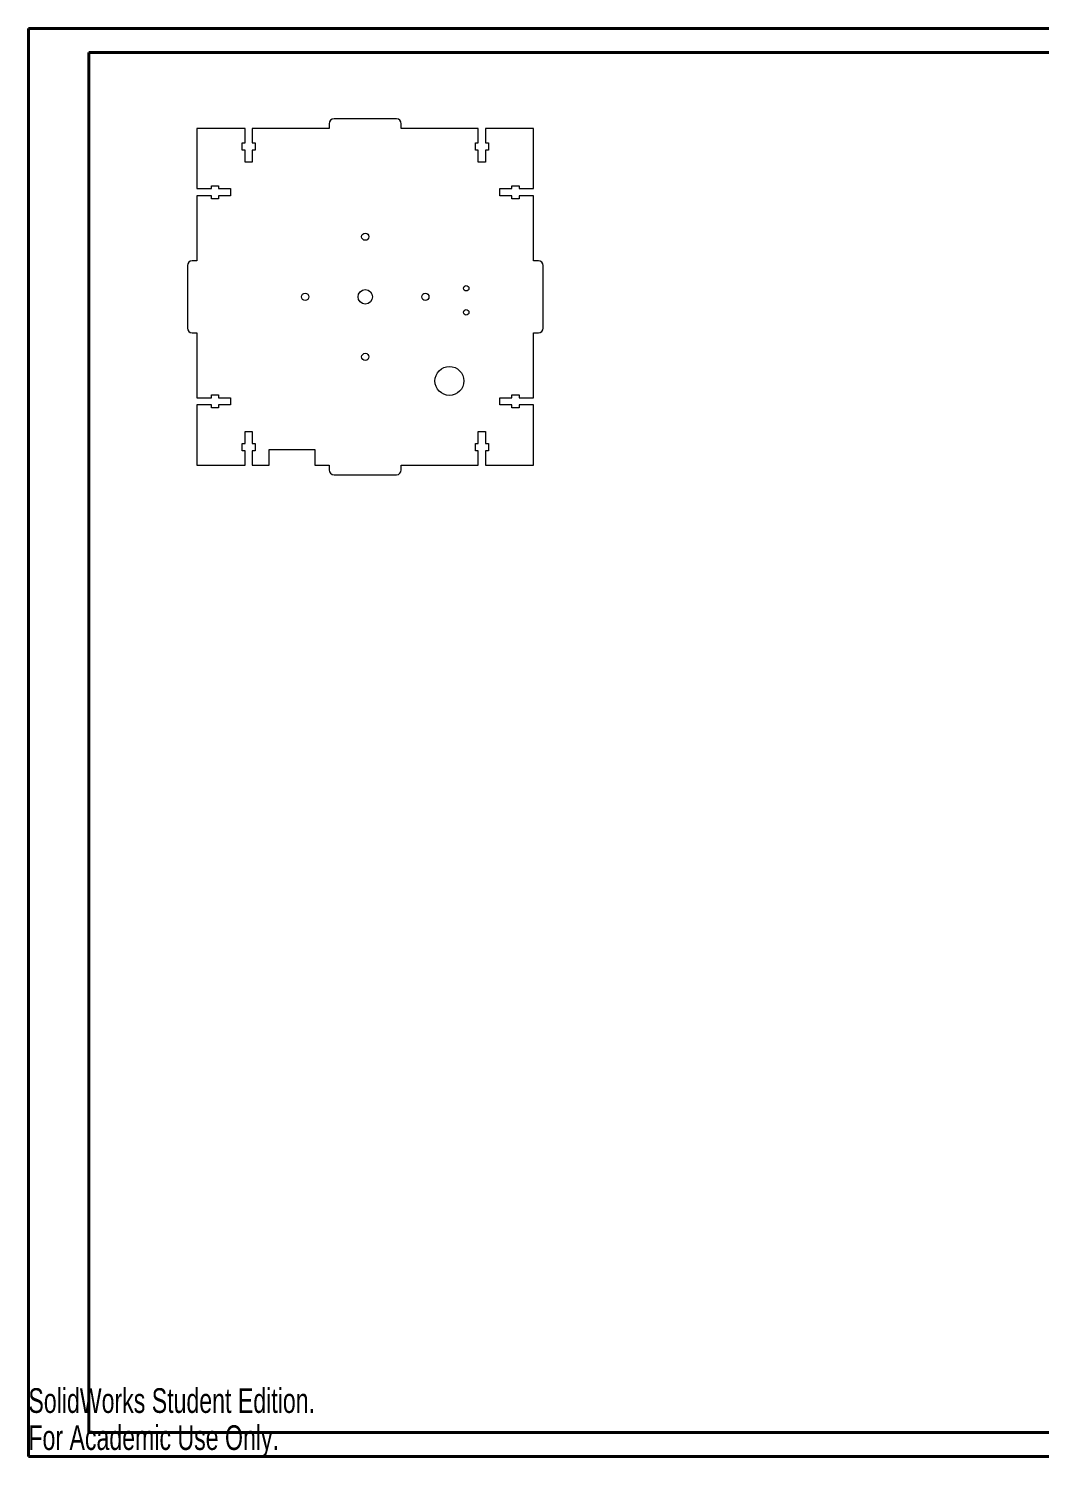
# Model space of a CAD drawing. Header units: millimetres. Extents: x 0 to 841, y 0 to 594.
# Drawn here: x 0 to 421, y 0 to 594 of the extents above; entities that cross this region are included whole.
import ezdxf

# ---------------------------------------------------------------- set-up
doc = ezdxf.new("R2010")
doc.units = ezdxf.units.MM
doc.styles.add('SLDTEXTSTYLE2', font='TXT', dxfattribs={"width": 0.7})

msp = doc.modelspace()

# ---------------------------------------------------------------- linework, layer by layer
at = {"color": 7, "linetype": 'Continuous', "lineweight": 40}
for p, q in [((0.08, 0.21), (0.08, 594.21)), ((0.08, 594.21), (841.08, 594.21)), ((25.08, 10.21), (25.08, 584.21)), ((25.08, 584.21), (831.08, 584.21)), ((25.08, 10.21), (831.08, 10.21)), ((0.08, 0.21), (841.08, 0.21))]:
    msp.add_line(p, q, dxfattribs=at)
at = {"color": 7, "linetype": 'Continuous', "lineweight": 15}
for p, q in [((125.14, 554.64), (125.14, 552.64)), ((153.14, 556.64), (127.14, 556.64)), ((155.14, 552.64), (155.14, 554.64)), ((70.14, 552.64), (70.14, 527.64)), ((90.14, 552.64), (70.14, 552.64)), ((90.14, 546.64), (90.14, 552.64)), ((93.14, 552.64), (93.14, 546.64)), ((125.14, 552.64), (93.14, 552.64)), ((187.14, 552.64), (155.14, 552.64)), ((187.14, 546.64), (187.14, 552.64)), ((190.14, 552.64), (190.14, 546.64)), ((210.14, 552.64), (190.14, 552.64)), ((210.14, 527.64), (210.14, 552.64)), ((88.94, 546.64), (90.14, 546.64)), ((88.94, 543.64), (88.94, 546.64)), ((90.14, 543.64), (88.94, 543.64)), ((90.14, 538.64), (90.14, 543.64)), ((93.14, 546.64), (94.34, 546.64)), ((93.14, 543.64), (93.14, 538.64)), ((94.34, 543.64), (93.14, 543.64)), ((94.34, 546.64), (94.34, 543.64)), ((185.94, 546.64), (187.14, 546.64)), ((185.94, 543.64), (185.94, 546.64)), ((187.14, 543.64), (185.94, 543.64)), ((187.14, 538.64), (187.14, 543.64)), ((190.14, 546.64), (191.34, 546.64)), ((190.14, 543.64), (190.14, 538.64)), ((191.34, 543.64), (190.14, 543.64)), ((191.34, 546.64), (191.34, 543.64)), ((93.14, 538.64), (90.14, 538.64)), ((190.14, 538.64), (187.14, 538.64)), ((70.14, 527.64), (76.14, 527.64)), ((70.14, 524.64), (70.14, 497.64)), ((76.14, 524.64), (70.14, 524.64)), ((76.14, 528.84), (79.14, 528.84)), ((76.14, 527.64), (76.14, 528.84)), ((76.14, 523.44), (76.14, 524.64)), ((79.14, 523.44), (76.14, 523.44)), ((79.14, 528.84), (79.14, 527.64)), ((79.14, 527.64), (84.14, 527.64)), ((79.14, 524.64), (79.14, 523.44)), ((84.14, 524.64), (79.14, 524.64)), ((84.14, 527.64), (84.14, 524.64)), ((196.14, 527.64), (201.14, 527.64)), ((196.14, 524.64), (196.14, 527.64)), ((201.14, 524.64), (196.14, 524.64)), ((201.14, 528.84), (204.14, 528.84)), ((201.14, 527.64), (201.14, 528.84)), ((201.14, 523.44), (201.14, 524.64)), ((204.14, 523.44), (201.14, 523.44)), ((204.14, 528.84), (204.14, 527.64)), ((204.14, 527.64), (210.14, 527.64)), ((204.14, 524.64), (204.14, 523.44)), ((210.14, 524.64), (204.14, 524.64)), ((210.14, 497.64), (210.14, 524.64)), ((66.14, 495.64), (66.14, 469.64)), ((70.14, 497.64), (68.14, 497.64)), ((212.14, 497.64), (210.14, 497.64)), ((214.14, 469.64), (214.14, 495.64)), ((68.14, 467.64), (70.14, 467.64)), ((70.14, 467.64), (70.14, 440.64)), ((210.14, 467.64), (212.14, 467.64)), ((210.14, 440.64), (210.14, 467.64)), ((70.14, 440.64), (76.14, 440.64)), ((76.14, 441.84), (79.14, 441.84)), ((76.14, 440.64), (76.14, 441.84)), ((79.14, 441.84), (79.14, 440.64)), ((79.14, 440.64), (84.14, 440.64)), ((84.14, 440.64), (84.14, 437.64)), ((196.14, 440.64), (201.14, 440.64)), ((196.14, 437.64), (196.14, 440.64)), ((201.14, 441.84), (204.14, 441.84)), ((201.14, 440.64), (201.14, 441.84)), ((204.14, 441.84), (204.14, 440.64)), ((204.14, 440.64), (210.14, 440.64)), ((70.14, 437.64), (70.14, 412.64)), ((76.14, 437.64), (70.14, 437.64)), ((76.14, 436.44), (76.14, 437.64)), ((79.14, 436.44), (76.14, 436.44)), ((79.14, 437.64), (79.14, 436.44)), ((84.14, 437.64), (79.14, 437.64)), ((201.14, 437.64), (196.14, 437.64)), ((201.14, 436.44), (201.14, 437.64)), ((204.14, 436.44), (201.14, 436.44)), ((204.14, 437.64), (204.14, 436.44)), ((210.14, 437.64), (204.14, 437.64)), ((210.14, 412.64), (210.14, 437.64)), ((90.14, 426.64), (93.14, 426.64)), ((90.14, 421.64), (90.14, 426.64)), ((93.14, 426.64), (93.14, 421.64)), ((187.14, 426.64), (190.14, 426.64)), ((187.14, 421.64), (187.14, 426.64)), ((190.14, 426.64), (190.14, 421.64)), ((88.94, 421.64), (90.14, 421.64)), ((88.94, 418.64), (88.94, 421.64)), ((90.14, 418.64), (88.94, 418.64)), ((90.14, 412.64), (90.14, 418.64)), ((93.14, 421.64), (94.34, 421.64)), ((93.14, 418.64), (93.14, 412.64)), ((94.34, 418.64), (93.14, 418.64)), ((94.34, 421.64), (94.34, 418.64)), ((100.14, 419.14), (119.14, 419.14)), ((100.14, 412.64), (100.14, 419.14)), ((119.14, 419.14), (119.14, 412.64)), ((185.94, 421.64), (187.14, 421.64)), ((185.94, 418.64), (185.94, 421.64)), ((187.14, 418.64), (185.94, 418.64)), ((187.14, 412.64), (187.14, 418.64)), ((190.14, 421.64), (191.34, 421.64)), ((190.14, 418.64), (190.14, 412.64)), ((191.34, 418.64), (190.14, 418.64)), ((191.34, 421.64), (191.34, 418.64)), ((70.14, 412.64), (90.14, 412.64)), ((93.14, 412.64), (100.14, 412.64)), ((119.14, 412.64), (125.14, 412.64)), ((125.14, 412.64), (125.14, 410.64)), ((155.14, 412.64), (187.14, 412.64)), ((155.14, 410.64), (155.14, 412.64)), ((190.14, 412.64), (210.14, 412.64)), ((127.14, 408.64), (153.14, 408.64))]:
    msp.add_line(p, q, dxfattribs=at)
for centre, radius in [((140.14, 507.64), 1.5), ((115.14, 482.64), 1.5), ((140.14, 482.64), 3), ((165.14, 482.64), 1.5), ((182.14, 486.19), 1.13), ((182.14, 476.19), 1.13), ((140.14, 457.64), 1.5), ((175.14, 447.64), 6)]:
    msp.add_circle(centre, radius, dxfattribs=at)
for centre, start, end in [((127.14, 554.64), 90, 180), ((153.14, 554.64), 0, 90), ((68.14, 495.64), 90, 180), ((212.14, 495.64), 0, 90), ((68.14, 469.64), 180, 270), ((212.14, 469.64), 270, 0), ((127.14, 410.64), 180, 270), ((153.14, 410.64), 270, 0)]:
    msp.add_arc(centre, 2, start, end, dxfattribs=at)

# ---------------------------------------------------------------- texts
at = {"color": 7, "linetype": 'Continuous', "char_height": 10.2762, "attachment_point": 1, "style": 'SLDTEXTSTYLE2'}
for s, insert in [('SolidWorks Student Edition.', (0, 28.66)), ('For Academic Use Only.', (0, 13.25))]:
    msp.add_mtext(s, dxfattribs=dict(at, insert=insert))

doc.saveas('drawing.dxf')
